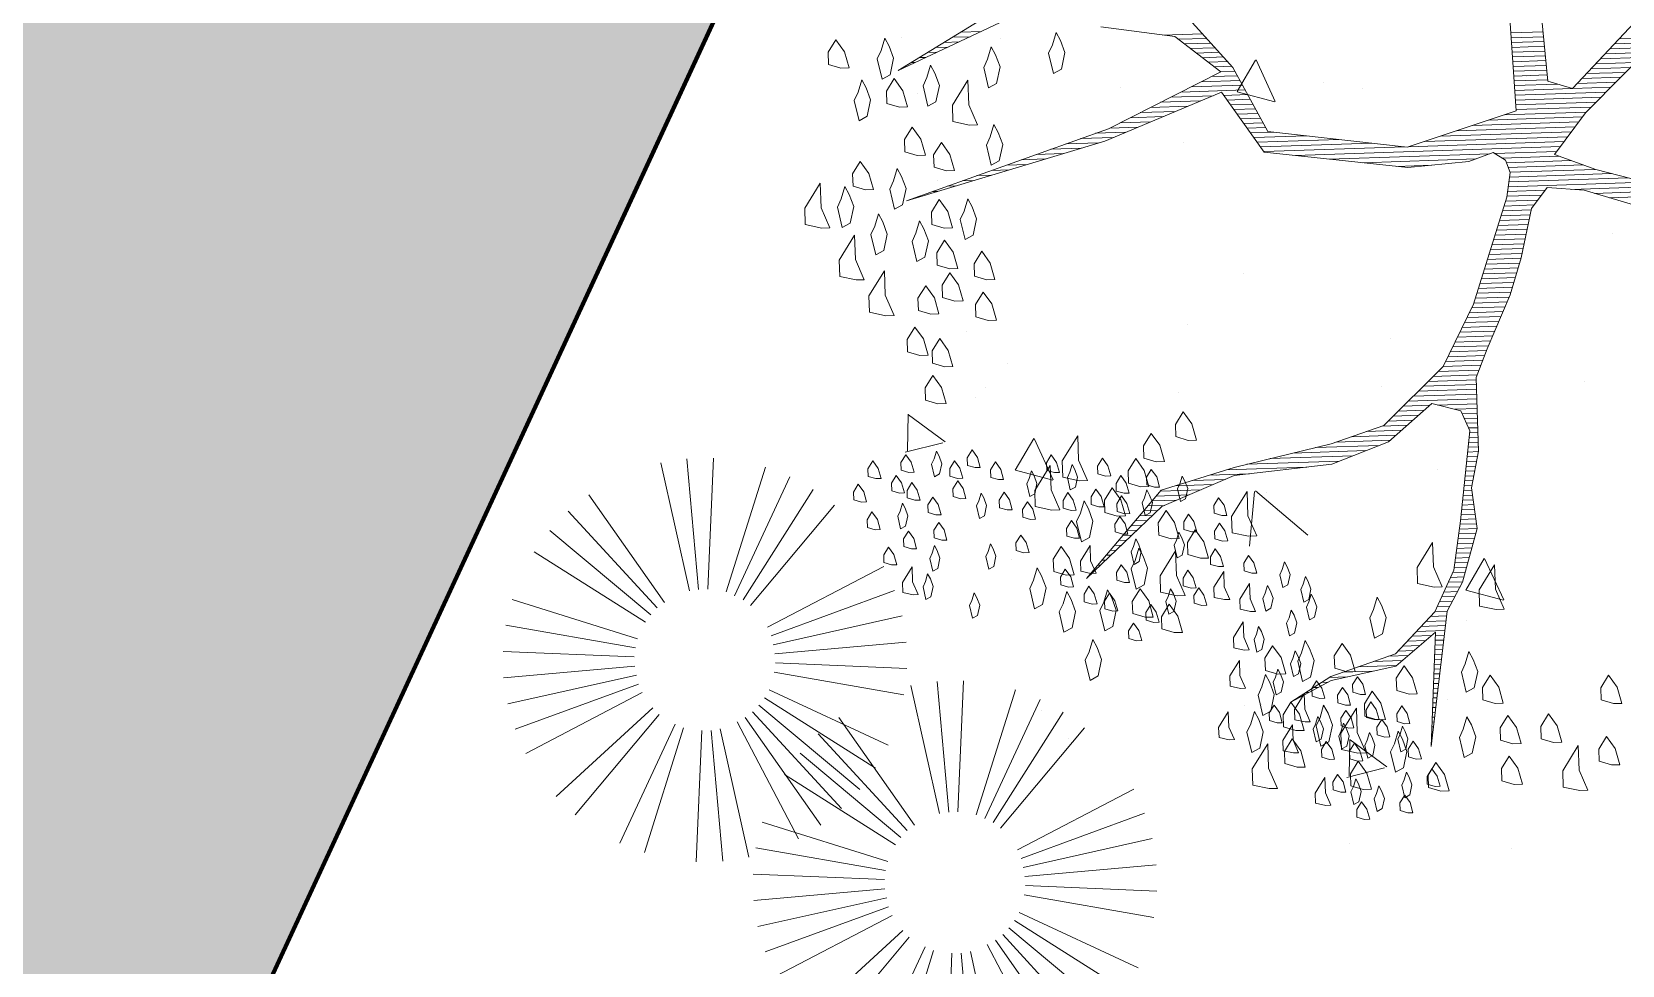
# Model space of a CAD drawing. Header units: millimetres. Extents: x 111 to 1506, y 14 to 566.
# Drawn here: x 239.443 to 241.748, y 190.274 to 191.628 of the extents above; entities that cross this region are included whole.
import ezdxf

# ---------------------------------------------------------------- set-up
doc = ezdxf.new("R2010")
doc.units = ezdxf.units.MM
for name, color, linetype, lineweight in [('ARBOLES', 78, 'Continuous', 5), ('G', 254, 'Continuous', 5), ('PALMERAS114', 114, 'Continuous', 5)]:
    doc.layers.add(name, color=color, linetype=linetype, lineweight=lineweight)
doc.styles.add('ATTR', font='romans.shx', dxfattribs={"width": 0.8, "height": 2.52})

# ---------------------------------------------------------------- blocks, each defined once
blk = doc.blocks.new('*X16')
at = {"color": 0}
for p, q in [((16.5178, 16.77), (16.5489, 16.77)), ((16.5355, 16.78), (16.5722, 16.78)), ((16.5531, 16.79), (16.5956, 16.79)), ((16.9732, 16.77), (17.0563, 16.77)), ((16.4647, 16.74), (16.4789, 16.74)), ((16.4824, 16.75), (16.5022, 16.75)), ((16.5001, 16.76), (16.5256, 16.76)), ((17.0054, 16.76), (17.0647, 16.76)), ((17.0177, 16.75), (17.0732, 16.75)), ((17.0299, 16.74), (17.0817, 16.74)), ((17.6987, 16.75), (17.7657, 16.75)), ((17.6991, 16.74), (17.7664, 16.74)), ((16.4293, 16.72), (16.4322, 16.72)), ((16.447, 16.73), (16.4556, 16.73)), ((17.0421, 16.73), (17.0901, 16.73)), ((17.0543, 16.72), (17.0986, 16.72)), ((17.0665, 16.71), (17.1071, 16.71)), ((17.6994, 16.73), (17.767, 16.73)), ((17.6997, 16.72), (17.7676, 16.72)), ((17.7001, 16.71), (17.7682, 16.71)), ((17.9035, 16.71), (17.9873, 16.71)), ((17.9135, 16.72), (17.9979, 16.72)), ((17.9235, 16.73), (18.0084, 16.73)), ((17.0504, 16.67), (17.1313, 16.67)), ((17.0719, 16.68), (17.1263, 16.68)), ((17.0788, 16.7), (17.1155, 16.7)), ((17.091, 16.69), (17.1213, 16.69)), ((17.7004, 16.7), (17.7689, 16.7)), ((17.7007, 16.69), (17.7695, 16.69)), ((17.7011, 16.68), (17.7701, 16.68)), ((17.7014, 16.67), (17.7707, 16.67)), ((17.8635, 16.67), (17.9451, 16.67)), ((17.8735, 16.68), (17.9556, 16.68)), ((17.8835, 16.69), (17.9662, 16.69)), ((17.8935, 16.7), (17.9768, 16.7)), ((16.9858, 16.64), (17.0741, 16.64)), ((17.0073, 16.65), (17.1413, 16.65)), ((17.0288, 16.66), (17.1363, 16.66)), ((17.0964, 16.64), (17.1463, 16.64)), ((17.7017, 16.66), (17.7714, 16.66)), ((17.7021, 16.65), (17.772, 16.65)), ((17.7024, 16.64), (17.7924, 16.64)), ((17.8335, 16.64), (17.9134, 16.64)), ((17.8435, 16.65), (17.924, 16.65)), ((17.8535, 16.66), (17.9345, 16.66)), ((16.9211, 16.61), (16.995, 16.61)), ((16.9427, 16.62), (17.0214, 16.62)), ((16.9642, 16.63), (17.0477, 16.63)), ((17.1031, 16.63), (17.1513, 16.63)), ((17.1097, 16.62), (17.1563, 16.62)), ((17.1164, 16.61), (17.1613, 16.61)), ((17.7027, 16.63), (17.8224, 16.63)), ((17.7031, 16.62), (17.8923, 16.62)), ((17.7034, 16.61), (17.8818, 16.61)), ((17.8235, 16.63), (17.9029, 16.63)), ((16.8265, 16.57), (16.8895, 16.57)), ((16.8565, 16.58), (16.9159, 16.58)), ((16.8781, 16.59), (16.9423, 16.59)), ((16.8996, 16.6), (16.9686, 16.6)), ((17.1231, 16.6), (17.1663, 16.6)), ((17.1297, 16.59), (17.1713, 16.59)), ((17.1364, 16.58), (17.1763, 16.58)), ((17.1431, 16.57), (17.1813, 16.57)), ((17.646, 16.57), (17.8418, 16.57)), ((17.6798, 16.58), (17.8501, 16.58)), ((17.7037, 16.6), (17.8712, 16.6)), ((17.7041, 16.59), (17.8606, 16.59)), ((16.7328, 16.54), (16.7955, 16.54)), ((16.764, 16.55), (16.8332, 16.55)), ((16.7953, 16.56), (16.8632, 16.56)), ((17.1497, 16.56), (17.1971, 16.56)), ((17.1564, 16.55), (17.2651, 16.55)), ((17.163, 16.54), (17.3331, 16.54)), ((17.5448, 16.54), (17.8178, 16.54)), ((17.5785, 16.55), (17.8258, 16.55)), ((17.6123, 16.56), (17.8338, 16.56)), ((16.639, 16.51), (16.6824, 16.51)), ((16.6703, 16.52), (16.7201, 16.52)), ((16.7015, 16.53), (16.7578, 16.53)), ((17.1697, 16.53), (17.401, 16.53)), ((17.1764, 16.52), (17.469, 16.52)), ((17.2412, 16.51), (17.7938, 16.51)), ((17.4773, 16.52), (17.8018, 16.52)), ((17.511, 16.53), (17.8098, 16.53)), ((16.514, 16.47), (16.5317, 16.47)), ((16.5453, 16.48), (16.5693, 16.48)), ((16.5765, 16.49), (16.607, 16.49)), ((16.6078, 16.5), (16.6447, 16.5)), ((17.3112, 16.5), (17.6466, 16.5)), ((17.3812, 16.49), (17.6166, 16.49)), ((17.4512, 16.48), (17.5245, 16.48)), ((17.6564, 16.5), (17.7858, 16.5)), ((17.6714, 16.49), (17.7899, 16.49)), ((17.6804, 16.48), (17.8149, 16.48)), ((17.6837, 16.47), (17.8399, 16.47)), ((16.4515, 16.45), (16.4563, 16.45)), ((16.4828, 16.46), (16.494, 16.46)), ((17.6839, 16.44), (17.9326, 16.44)), ((17.6855, 16.45), (17.8986, 16.45)), ((17.687, 16.46), (17.8649, 16.46)), ((17.6789, 16.41), (17.7512, 16.41)), ((17.6805, 16.42), (17.7592, 16.42)), ((17.6822, 16.43), (17.9666, 16.43)), ((17.8145, 16.42), (18.0006, 16.42)), ((17.8617, 16.41), (18.0157, 16.41)), ((17.6653, 16.37), (17.7264, 16.37)), ((17.6687, 16.38), (17.7289, 16.38)), ((17.6722, 16.39), (17.7352, 16.39)), ((17.6757, 16.4), (17.7432, 16.4)), ((17.8916, 16.4), (18.0232, 16.4)), ((17.6549, 16.34), (17.7189, 16.34)), ((17.6584, 16.35), (17.7214, 16.35)), ((17.6618, 16.36), (17.7239, 16.36)), ((17.6445, 16.31), (17.7114, 16.31)), ((17.648, 16.32), (17.7139, 16.32)), ((17.6514, 16.33), (17.7164, 16.33)), ((17.6307, 16.27), (17.7005, 16.27)), ((17.6341, 16.28), (17.7038, 16.28)), ((17.6376, 16.29), (17.7064, 16.29)), ((17.6411, 16.3), (17.7089, 16.3)), ((17.6203, 16.24), (17.6905, 16.24)), ((17.6237, 16.25), (17.6938, 16.25)), ((17.6272, 16.26), (17.6971, 16.26)), ((17.6099, 16.21), (17.6805, 16.21)), ((17.6134, 16.22), (17.6838, 16.22)), ((17.6168, 16.23), (17.6871, 16.23)), ((17.5981, 16.18), (17.6673, 16.18)), ((17.603, 16.19), (17.6719, 16.19)), ((17.6064, 16.2), (17.6766, 16.2)), ((17.5768, 16.14), (17.6489, 16.14)), ((17.5821, 16.15), (17.6535, 16.15)), ((17.5874, 16.16), (17.6581, 16.16)), ((17.5928, 16.17), (17.6627, 16.17)), ((17.5608, 16.11), (17.635, 16.11)), ((17.5661, 16.12), (17.6396, 16.12)), ((17.5714, 16.13), (17.6443, 16.13)), ((17.5448, 16.08), (17.6216, 16.08)), ((17.5501, 16.09), (17.6259, 16.09)), ((17.5554, 16.1), (17.6304, 16.1)), ((17.5127, 16.04), (17.6045, 16.04)), ((17.5234, 16.05), (17.6088, 16.05)), ((17.5341, 16.06), (17.6131, 16.06)), ((17.5394, 16.07), (17.6174, 16.07)), ((17.4806, 16.01), (17.6021, 16.01)), ((17.4913, 16.02), (17.6021, 16.02)), ((17.502, 16.03), (17.6021, 16.03)), ((17.4484, 15.98), (17.5044, 15.98)), ((17.4591, 15.99), (17.6021, 15.99)), ((17.4698, 16), (17.6021, 16)), ((17.5206, 15.98), (17.6021, 15.98)), ((17.4036, 15.94), (17.4555, 15.94)), ((17.4163, 15.95), (17.4677, 15.95)), ((17.427, 15.96), (17.4799, 15.96)), ((17.4377, 15.97), (17.4922, 15.97)), ((17.5556, 15.97), (17.6021, 15.97)), ((17.5707, 15.96), (17.6021, 15.96)), ((17.5747, 15.95), (17.6021, 15.95)), ((17.5787, 15.94), (17.6021, 15.94)), ((17.3061, 15.91), (17.4188, 15.91)), ((17.3386, 15.92), (17.431, 15.92)), ((17.3711, 15.93), (17.4433, 15.93)), ((17.5827, 15.93), (17.6021, 15.93)), ((17.5832, 15.91), (17.6021, 15.91)), ((17.5846, 15.92), (17.6021, 15.92)), ((17.1669, 15.88), (17.3397, 15.88)), ((17.2149, 15.89), (17.3677, 15.89)), ((17.2629, 15.9), (17.3957, 15.9)), ((17.5791, 15.88), (17.6018, 15.88)), ((17.5805, 15.89), (17.6021, 15.89)), ((17.5819, 15.9), (17.6021, 15.9)), ((17.0041, 15.84), (17.0729, 15.84)), ((17.0401, 15.85), (17.1235, 15.85)), ((17.0761, 15.86), (17.2435, 15.86)), ((17.1189, 15.87), (17.3117, 15.87)), ((17.5737, 15.84), (17.5929, 15.84)), ((17.575, 15.85), (17.5951, 15.85)), ((17.5764, 15.86), (17.5974, 15.86)), ((17.5778, 15.87), (17.5996, 15.87)), ((16.9281, 15.81), (16.9958, 15.81)), ((16.9371, 15.82), (17.0215, 15.82)), ((16.9681, 15.83), (17.0472, 15.83)), ((17.5696, 15.81), (17.5863, 15.81)), ((17.5709, 15.82), (17.5885, 15.82)), ((17.5723, 15.83), (17.5907, 15.83)), ((16.9009, 15.78), (16.9301, 15.78)), ((16.91, 15.79), (16.9444, 15.79)), ((16.919, 15.8), (16.9701, 15.8)), ((17.5655, 15.78), (17.5876, 15.78)), ((17.5669, 15.79), (17.5866, 15.79)), ((17.5682, 15.8), (17.5856, 15.8)), ((16.8648, 15.74), (16.8853, 15.74)), ((16.8738, 15.75), (16.8965, 15.75)), ((16.8829, 15.76), (16.9077, 15.76)), ((16.8919, 15.77), (16.9189, 15.77)), ((17.56, 15.74), (17.5916, 15.74)), ((17.5614, 15.75), (17.5906, 15.75)), ((17.5628, 15.76), (17.5896, 15.76)), ((17.5641, 15.77), (17.5886, 15.77)), ((16.8376, 15.71), (16.8518, 15.71)), ((16.8467, 15.72), (16.863, 15.72)), ((16.8557, 15.73), (16.8742, 15.73)), ((17.5551, 15.71), (17.5906, 15.71)), ((17.5568, 15.72), (17.5936, 15.72)), ((17.5585, 15.73), (17.5926, 15.73)), ((16.8105, 15.68), (16.8183, 15.68)), ((16.8195, 15.69), (16.8295, 15.69)), ((16.8286, 15.7), (16.8406, 15.7)), ((17.5501, 15.68), (17.5814, 15.68)), ((17.5518, 15.69), (17.5844, 15.69)), ((17.5535, 15.7), (17.5875, 15.7)), ((16.7833, 15.65), (16.7848, 15.65)), ((16.7924, 15.66), (16.7959, 15.66)), ((16.8014, 15.67), (16.8071, 15.67)), ((17.5451, 15.65), (17.5721, 15.65)), ((17.5468, 15.66), (17.5752, 15.66)), ((17.5485, 15.67), (17.5783, 15.67)), ((17.5302, 15.61), (17.5598, 15.61)), ((17.5352, 15.62), (17.5629, 15.62)), ((17.5402, 15.63), (17.566, 15.63)), ((17.5435, 15.64), (17.5691, 15.64)), ((17.5152, 15.58), (17.5429, 15.58)), ((17.5202, 15.59), (17.5486, 15.59)), ((17.5252, 15.6), (17.5543, 15.6)), ((17.5002, 15.55), (17.5257, 15.55)), ((17.5052, 15.56), (17.5315, 15.56)), ((17.5102, 15.57), (17.5372, 15.57)), ((17.4603, 15.51), (17.5196, 15.51)), ((17.4703, 15.52), (17.5211, 15.52)), ((17.4803, 15.53), (17.5226, 15.53)), ((17.4903, 15.54), (17.5241, 15.54)), ((17.4303, 15.48), (17.4661, 15.48)), ((17.4403, 15.49), (17.4786, 15.49)), ((17.4503, 15.5), (17.4911, 15.5)), ((17.4981, 15.48), (17.515, 15.48)), ((17.4988, 15.49), (17.5165, 15.49)), ((17.4996, 15.5), (17.5181, 15.5)), ((17.368, 15.45), (17.4286, 15.45)), ((17.4, 15.46), (17.4411, 15.46)), ((17.4203, 15.47), (17.4536, 15.47)), ((17.496, 15.45), (17.5105, 15.45)), ((17.4967, 15.46), (17.512, 15.46)), ((17.4974, 15.47), (17.5135, 15.47)), ((17.2587, 15.41), (17.2717, 15.41)), ((17.2754, 15.42), (17.3128, 15.42)), ((17.304, 15.43), (17.3661, 15.43)), ((17.336, 15.44), (17.4161, 15.44)), ((17.4931, 15.41), (17.5044, 15.41)), ((17.4938, 15.42), (17.5059, 15.42)), ((17.4946, 15.43), (17.5074, 15.43)), ((17.4953, 15.44), (17.509, 15.44)), ((17.2087, 15.38), (17.2117, 15.38)), ((17.2254, 15.39), (17.2317, 15.39)), ((17.242, 15.4), (17.2517, 15.4)), ((17.491, 15.38), (17.4999, 15.38)), ((17.4917, 15.39), (17.5014, 15.39)), ((17.4924, 15.4), (17.5029, 15.4)), ((17.4888, 15.35), (17.4953, 15.35)), ((17.4896, 15.36), (17.4968, 15.36)), ((17.4903, 15.37), (17.4984, 15.37)), ((17.486, 15.31), (17.4893, 15.31)), ((17.4867, 15.32), (17.4908, 15.32)), ((17.4874, 15.33), (17.4923, 15.33)), ((17.4881, 15.34), (17.4938, 15.34)), ((17.4838, 15.28), (17.4847, 15.28)), ((17.4846, 15.29), (17.4862, 15.29)), ((17.4853, 15.3), (17.4877, 15.3)), ((17.4831, 15.27), (17.4832, 15.27))]:
    blk.add_line(p, q, dxfattribs=at)
blk = doc.blocks.new('E1E')
at = {"layer": 'ARBOLES', "ltscale": 0.2}
for p, q in [((96.0598, 59.5667), (96.0598, 59.5667)), ((95.5359, 59.5519), (95.5359, 59.5519)), ((96.122, 59.5391), (96.122, 59.5391)), ((96.1796, 59.5223), (96.1796, 59.5223)), ((95.2708, 59.4541), (95.2708, 59.4541)), ((95.6009, 59.4784), (95.6009, 59.4784)), ((95.5845, 59.4467), (95.5298, 59.4067)), ((95.6045, 59.3832), (95.5819, 59.4428)), ((95.6038, 59.3838), (95.5266, 59.4035)), ((95.7975, 59.3971), (95.7975, 59.3971)), ((95.7699, 59.3841), (95.7699, 59.3841)), ((96.2691, 59.314), (96.2691, 59.314)), ((95.473, 59.2552), (95.473, 59.2552)), ((95.4361, 59.2211), (95.4361, 59.2211)), ((95.857, 59.2206), (95.857, 59.2206)), ((96.5118, 59.2106), (96.4571, 59.1706)), ((96.5318, 59.147), (96.5092, 59.2067)), ((96.3122, 59.1036), (96.2542, 59.1583)), ((96.3217, 59.1674), (96.2544, 59.159)), ((96.3128, 59.1041), (96.322, 59.1672)), ((96.5311, 59.1477), (96.4538, 59.1674)), ((95.9214, 59.0448), (95.8936, 59.1364)), ((95.4933, 59.1143), (95.4933, 59.1143)), ((95.5148, 59.066), (95.4476, 59.0575)), ((95.506, 59.0027), (95.5152, 59.0658)), ((95.92, 59.0432), (95.8063, 59.0804)), ((96.4334, 59.0761), (96.4334, 59.0761)), ((95.5054, 59.0022), (95.4473, 59.0568)), ((95.9008, 59.0394), (95.9008, 59.0394)), ((95.9924, 59.0443), (95.9924, 59.0443)), ((96.4248, 59.0542), (96.4248, 59.0542)), ((96.4042, 59.0005), (96.4042, 59.0005)), ((95.8256, 58.9566), (95.8256, 58.9566)), ((96.4916, 58.9742), (96.4916, 58.9742)), ((96.1089, 58.9342), (96.1089, 58.9342)), ((95.6403, 58.8897), (95.6403, 58.8897)), ((96.1395, 58.8197), (96.1395, 58.8197)), ((95.7844, 58.7923), (95.7844, 58.7923)), ((96.6386, 58.7496), (96.6386, 58.7496)), ((95.801, 58.7086), (95.801, 58.7086)), ((96.0816, 58.6988), (96.0816, 58.6988)), ((95.4599, 58.6504), (95.4599, 58.6504)), ((96.7277, 58.6218), (96.7277, 58.6218)), ((96.7897, 58.5418), (96.7897, 58.5418)), ((96.2657, 58.527), (96.2657, 58.527)), ((96.4032, 58.4799), (96.4032, 58.4799)), ((96.6289, 58.4788), (96.6289, 58.4788)), ((96.0502, 58.4349), (96.0502, 58.4349)), ((96.2019, 58.3461), (96.1439, 58.4008)), ((96.2114, 58.4099), (96.1441, 58.4015)), ((96.2025, 58.3466), (96.2117, 58.4097)), ((95.5121, 58.3932), (95.5121, 58.3932)), ((96.0113, 58.3231), (96.0113, 58.3231)), ((96.0788, 58.338), (96.0788, 58.338)), ((95.7543, 58.1961), (95.7543, 58.1961))]:
    blk.add_line(p, q, dxfattribs=at)
for points in [[(95.5999, 59.5058), (95.618, 59.509), (95.6252, 59.4927), (95.6198, 59.4611), (95.609, 59.4855), (95.5918, 59.5022)], [(95.7024, 59.5158), (95.7313, 59.5209), (95.7429, 59.4949), (95.7343, 59.4442), (95.7169, 59.4833), (95.6894, 59.51)], [(95.5259, 59.4533), (95.5263, 59.4633), (95.5132, 59.4818), (95.5069, 59.4741), (95.51, 59.456), (95.5195, 59.4456), (95.5272, 59.4393)], [(95.5281, 59.503), (95.5421, 59.5044), (95.5475, 59.4922), (95.5448, 59.4764), (95.5313, 59.485), (95.52, 59.4994)], [(95.5679, 59.4574), (95.5683, 59.4674), (95.5552, 59.4859), (95.5489, 59.4782), (95.5521, 59.4601), (95.5615, 59.4497), (95.5692, 59.4434)], [(95.4626, 59.4641), (95.4766, 59.4655), (95.482, 59.4533), (95.4793, 59.4375), (95.4658, 59.4461), (95.4545, 59.4605)], [(95.5499, 59.4557), (95.5723, 59.4579), (95.581, 59.4384), (95.5767, 59.413), (95.555, 59.4268), (95.5369, 59.4499)], [(95.5846, 59.4746), (95.5986, 59.476), (95.604, 59.4638), (95.6013, 59.448), (95.5877, 59.4565), (95.5764, 59.471)], [(95.6714, 59.463), (95.6938, 59.4652), (95.7025, 59.4457), (95.6981, 59.4204), (95.6764, 59.4341), (95.6584, 59.4572)], [(95.7748, 59.4233), (95.7755, 59.4392), (95.7545, 59.4688), (95.7444, 59.4565), (95.7495, 59.4276), (95.7647, 59.411), (95.7769, 59.4009)], [(95.7992, 59.463), (95.8172, 59.4662), (95.8245, 59.4499), (95.8191, 59.4183), (95.8082, 59.4427), (95.791, 59.4594)], [(96.0834, 59.4127), (96.0842, 59.4286), (96.0632, 59.4582), (96.0531, 59.4459), (96.0581, 59.417), (96.0733, 59.4004), (96.0856, 59.3903)], [(95.4902, 59.4131), (95.4906, 59.423), (95.4775, 59.4416), (95.4712, 59.4339), (95.4744, 59.4158), (95.4839, 59.4054), (95.4916, 59.3991)], [(95.6244, 59.429), (95.6384, 59.4304), (95.6438, 59.4182), (95.6411, 59.4024), (95.6275, 59.4109), (95.6162, 59.4254)], [(95.6867, 59.4421), (95.7048, 59.4453), (95.712, 59.4291), (95.7066, 59.3974), (95.6957, 59.4218), (95.6786, 59.4385)], [(96.3065, 59.4064), (96.307, 59.4164), (96.2939, 59.4349), (96.2876, 59.4272), (96.2907, 59.4091), (96.3002, 59.3988), (96.3079, 59.3924)], [(96.3942, 59.4065), (96.3946, 59.4164), (96.3815, 59.435), (96.3752, 59.4273), (96.3784, 59.4092), (96.3879, 59.3988), (96.3956, 59.3925)], [(96.4055, 59.4359), (96.4235, 59.439), (96.4308, 59.4228), (96.4254, 59.3912), (96.4145, 59.4155), (96.3973, 59.4323)], [(95.4235, 59.4072), (95.4459, 59.4093), (95.4545, 59.3898), (95.4502, 59.3645), (95.4285, 59.3782), (95.4104, 59.4014)], [(95.436, 59.4036), (95.45, 59.4049), (95.4554, 59.3927), (95.4527, 59.3769), (95.4392, 59.3855), (95.4279, 59.4)], [(95.5297, 59.361), (95.5305, 59.3769), (95.5095, 59.4065), (95.4994, 59.3942), (95.5044, 59.3653), (95.5196, 59.3487), (95.5319, 59.3386)], [(95.5761, 59.3734), (95.5765, 59.3833), (95.5634, 59.4019), (95.5571, 59.3942), (95.5602, 59.3761), (95.5697, 59.3657), (95.5774, 59.3594)], [(95.5825, 59.4), (95.6114, 59.4051), (95.623, 59.3791), (95.6143, 59.3285), (95.597, 59.3675), (95.5695, 59.3942)], [(95.5778, 59.4132), (95.5918, 59.4145), (95.5973, 59.4023), (95.5946, 59.3865), (95.581, 59.3951), (95.5697, 59.4095)], [(95.6239, 59.3752), (95.6244, 59.3852), (95.6113, 59.4037), (95.605, 59.396), (95.6081, 59.3779), (95.6176, 59.3676), (95.6253, 59.3612)], [(95.6671, 59.3676), (95.6678, 59.3835), (95.6468, 59.4131), (95.6367, 59.4008), (95.6418, 59.3719), (95.657, 59.3553), (95.6693, 59.3452)], [(95.67, 59.3811), (95.6705, 59.3911), (95.6574, 59.4096), (95.651, 59.4019), (95.6542, 59.3838), (95.6637, 59.3735), (95.6714, 59.3671)], [(95.6974, 59.4045), (95.7198, 59.4066), (95.7285, 59.3871), (95.7242, 59.3618), (95.7025, 59.3755), (95.6844, 59.3987)], [(95.7328, 59.4042), (95.7468, 59.4056), (95.7522, 59.3934), (95.7495, 59.3776), (95.736, 59.3862), (95.7247, 59.4006)], [(95.7813, 59.3561), (95.782, 59.372), (95.761, 59.4016), (95.7509, 59.3893), (95.756, 59.3604), (95.7712, 59.3438), (95.7835, 59.3337)], [(96.1572, 59.352), (96.1579, 59.3679), (96.1369, 59.3975), (96.1268, 59.3852), (96.1319, 59.3563), (96.1471, 59.3397), (96.1594, 59.3296)], [(96.4597, 59.4016), (96.4737, 59.4029), (96.4791, 59.3907), (96.4764, 59.3749), (96.4629, 59.3835), (96.4516, 59.398)], [(95.4844, 59.3715), (95.4984, 59.3729), (95.5038, 59.3607), (95.5011, 59.3449), (95.4875, 59.3535), (95.4762, 59.3679)], [(95.5268, 59.3417), (95.5273, 59.3517), (95.5142, 59.3702), (95.5079, 59.3625), (95.511, 59.3444), (95.5205, 59.3341), (95.5282, 59.3277)], [(95.6881, 59.3843), (95.7062, 59.3875), (95.7134, 59.3712), (95.708, 59.3396), (95.6971, 59.364), (95.68, 59.3807)], [(95.815, 59.3727), (95.8331, 59.3758), (95.8404, 59.3596), (95.835, 59.328), (95.8241, 59.3523), (95.8069, 59.369)], [(96.0922, 59.323), (96.0929, 59.3389), (96.0719, 59.3686), (96.0618, 59.3563), (96.0669, 59.3274), (96.0821, 59.3107), (96.0944, 59.3006)], [(96.2201, 59.3333), (96.2208, 59.3492), (96.1999, 59.3788), (96.1897, 59.3665), (96.1948, 59.3376), (96.21, 59.321), (96.2223, 59.3108)], [(96.4019, 59.3564), (96.4024, 59.3663), (96.3892, 59.3848), (96.3829, 59.3771), (96.3861, 59.3591), (96.3956, 59.3487), (96.4033, 59.3424)], [(95.3093, 59.3485), (95.3317, 59.3507), (95.3404, 59.3312), (95.3361, 59.3059), (95.3144, 59.3196), (95.2963, 59.3427)], [(95.5494, 59.3567), (95.5634, 59.358), (95.5689, 59.3458), (95.5662, 59.33), (95.5526, 59.3386), (95.5413, 59.353)], [(95.6136, 59.3657), (95.6276, 59.3671), (95.633, 59.3549), (95.6303, 59.3391), (95.6167, 59.3477), (95.6054, 59.3621)], [(95.7654, 59.3311), (95.7658, 59.341), (95.7527, 59.3595), (95.7464, 59.3518), (95.7496, 59.3338), (95.7591, 59.3234), (95.7667, 59.3171)], [(96.0138, 59.3638), (96.0278, 59.3651), (96.0333, 59.3529), (96.0306, 59.3371), (96.017, 59.3457), (96.0057, 59.3601)], [(96.3125, 59.3165), (96.3129, 59.3265), (96.2998, 59.345), (96.2935, 59.3373), (96.2967, 59.3192), (96.3062, 59.3089), (96.3138, 59.3025)], [(96.438, 59.3627), (96.452, 59.3641), (96.4575, 59.3519), (96.4548, 59.3361), (96.4412, 59.3446), (96.4299, 59.3591)], [(96.5094, 59.3555), (96.5234, 59.3569), (96.5289, 59.3447), (96.5262, 59.3289), (96.5126, 59.3375), (96.5013, 59.3519)], [(95.1994, 59.3152), (95.2283, 59.3203), (95.2399, 59.2943), (95.2313, 59.2436), (95.2139, 59.2827), (95.1864, 59.3094)], [(95.4279, 59.2922), (95.4286, 59.3081), (95.4076, 59.3377), (95.3975, 59.3255), (95.4026, 59.2965), (95.4178, 59.2799), (95.4301, 59.2698)], [(95.5259, 59.3219), (95.54, 59.3232), (95.5454, 59.311), (95.5427, 59.2952), (95.5291, 59.3038), (95.5178, 59.3182)], [(95.5731, 59.3335), (95.5955, 59.3357), (95.6042, 59.3162), (95.5999, 59.2909), (95.5782, 59.3046), (95.5601, 59.3277)], [(95.5783, 59.3355), (95.5923, 59.3368), (95.5978, 59.3246), (95.5951, 59.3088), (95.5815, 59.3174), (95.5702, 59.3318)], [(95.6339, 59.331), (95.6479, 59.3323), (95.6534, 59.3201), (95.6507, 59.3043), (95.6371, 59.3129), (95.6258, 59.3274)], [(95.68, 59.3369), (95.694, 59.3382), (95.6994, 59.3261), (95.6967, 59.3102), (95.6832, 59.3188), (95.6719, 59.3333)], [(95.7394, 59.2751), (95.7402, 59.291), (95.7192, 59.3206), (95.7091, 59.3083), (95.7141, 59.2794), (95.7293, 59.2628), (95.7416, 59.2527)], [(95.7496, 59.2899), (95.75, 59.2999), (95.7369, 59.3184), (95.7306, 59.3107), (95.7338, 59.2926), (95.7433, 59.2823), (95.751, 59.2759)], [(95.764, 59.325), (95.7864, 59.3272), (95.7951, 59.3077), (95.7908, 59.2824), (95.7691, 59.2961), (95.751, 59.3192)], [(95.9584, 59.3258), (95.9809, 59.328), (95.9895, 59.3085), (95.9852, 59.2832), (95.9635, 59.2969), (95.9454, 59.3201)], [(95.998, 59.3226), (96.0121, 59.324), (96.0175, 59.3118), (96.0148, 59.296), (96.0012, 59.3046), (95.9899, 59.319)], [(96.0156, 59.3201), (96.038, 59.3223), (96.0467, 59.3028), (96.0423, 59.2775), (96.0206, 59.2912), (96.0025, 59.3143)], [(96.0721, 59.3313), (96.0861, 59.3326), (96.0916, 59.3205), (96.0889, 59.3046), (96.0753, 59.3132), (96.064, 59.3277)], [(96.1101, 59.3336), (96.1241, 59.3349), (96.1295, 59.3227), (96.1268, 59.3069), (96.1133, 59.3155), (96.1019, 59.3299)], [(96.1593, 59.3214), (96.1733, 59.3228), (96.1788, 59.3106), (96.1761, 59.2948), (96.1625, 59.3033), (96.1512, 59.3178)], [(96.3947, 59.3288), (96.4087, 59.3302), (96.4141, 59.318), (96.4114, 59.3022), (96.3979, 59.3107), (96.3866, 59.3252)], [(96.4815, 59.309), (96.4819, 59.3189), (96.4688, 59.3374), (96.4625, 59.3297), (96.4656, 59.3117), (96.4751, 59.3013), (96.4828, 59.295)], [(96.5497, 59.3199), (96.5637, 59.3212), (96.5691, 59.309), (96.5664, 59.2932), (96.5528, 59.3018), (96.5415, 59.3162)], [(95.3382, 59.2835), (95.3606, 59.2857), (95.3693, 59.2662), (95.365, 59.2409), (95.3433, 59.2546), (95.3252, 59.2777)], [(95.6168, 59.3039), (95.6308, 59.3052), (95.6362, 59.293), (95.6335, 59.2772), (95.6199, 59.2858), (95.6086, 59.3002)], [(95.8246, 59.2746), (95.825, 59.2846), (95.8119, 59.3031), (95.8056, 59.2954), (95.8088, 59.2773), (95.8183, 59.267), (95.826, 59.2606)], [(95.8341, 59.3081), (95.8521, 59.3112), (95.8594, 59.295), (95.854, 59.2634), (95.8431, 59.2878), (95.8259, 59.3045)], [(95.9918, 59.2711), (95.9922, 59.2811), (95.9791, 59.2996), (95.9728, 59.2919), (95.9759, 59.2738), (95.9854, 59.2635), (95.9931, 59.2571)], [(96.1318, 59.2848), (96.1499, 59.288), (96.1571, 59.2717), (96.1517, 59.2401), (96.1408, 59.2645), (96.1237, 59.2812)], [(96.171, 59.3036), (96.1934, 59.3058), (96.2021, 59.2863), (96.1978, 59.261), (96.1761, 59.2747), (96.158, 59.2978)], [(96.2538, 59.2953), (96.2678, 59.2966), (96.2732, 59.2844), (96.2705, 59.2686), (96.2569, 59.2772), (96.2456, 59.2916)], [(96.4209, 59.2918), (96.4349, 59.2931), (96.4404, 59.2809), (96.4377, 59.2651), (96.4241, 59.2737), (96.4128, 59.2881)], [(95.5385, 59.2713), (95.5609, 59.2735), (95.5696, 59.254), (95.5653, 59.2287), (95.5436, 59.2424), (95.5255, 59.2655)], [(95.6534, 59.2758), (95.6758, 59.2779), (95.6845, 59.2584), (95.6802, 59.2331), (95.6585, 59.2468), (95.6404, 59.27)], [(95.9317, 59.2639), (95.9457, 59.2652), (95.9511, 59.253), (95.9484, 59.2372), (95.9349, 59.2458), (95.9236, 59.2602)], [(95.978, 59.2644), (96.0069, 59.2695), (96.0185, 59.2435), (96.0099, 59.1929), (95.9925, 59.2319), (95.965, 59.2586)], [(96.0691, 59.2348), (96.0698, 59.2507), (96.0488, 59.2804), (96.0387, 59.2681), (96.0438, 59.2392), (96.059, 59.2225), (96.0713, 59.2124)], [(96.0717, 59.2775), (96.0857, 59.2789), (96.0912, 59.2667), (96.0885, 59.2509), (96.0749, 59.2594), (96.0636, 59.2739)], [(96.3609, 59.2407), (96.3613, 59.2506), (96.3482, 59.2691), (96.3419, 59.2614), (96.3451, 59.2434), (96.3546, 59.233), (96.3622, 59.2267)], [(96.4643, 59.2819), (96.4783, 59.2832), (96.4837, 59.271), (96.481, 59.2552), (96.4675, 59.2638), (96.4562, 59.2782)], [(96.4941, 59.2805), (96.5081, 59.2819), (96.5136, 59.2697), (96.5109, 59.2539), (96.4973, 59.2625), (96.486, 59.2769)], [(96.5416, 59.2724), (96.5556, 59.2738), (96.561, 59.2616), (96.5583, 59.2458), (96.5447, 59.2544), (96.5334, 59.2688)], [(95.1648, 59.253), (95.1872, 59.2552), (95.1959, 59.2357), (95.1915, 59.2104), (95.1698, 59.2241), (95.1518, 59.2472)], [(95.2732, 59.2545), (95.2956, 59.2567), (95.3043, 59.2372), (95.3, 59.2119), (95.2783, 59.2256), (95.2602, 59.2487)], [(95.3932, 59.23), (95.4156, 59.2322), (95.4243, 59.2127), (95.42, 59.1874), (95.3983, 59.2011), (95.3802, 59.2242)], [(95.4677, 59.1853), (95.4684, 59.2012), (95.4474, 59.2308), (95.4373, 59.2185), (95.4424, 59.1896), (95.4576, 59.173), (95.4699, 59.1629)], [(95.7826, 59.2267), (95.7831, 59.2367), (95.77, 59.2552), (95.7636, 59.2475), (95.7668, 59.2294), (95.7763, 59.219), (95.784, 59.2127)], [(95.8373, 59.2024), (95.8377, 59.2123), (95.8246, 59.2308), (95.8183, 59.2231), (95.8215, 59.2051), (95.831, 59.1947), (95.8387, 59.1884)], [(95.849, 59.2417), (95.8671, 59.2448), (95.8743, 59.2286), (95.8689, 59.197), (95.8581, 59.2213), (95.8409, 59.2381)], [(95.8987, 59.2394), (95.9168, 59.2426), (95.924, 59.2264), (95.9186, 59.1947), (95.9078, 59.2191), (95.8906, 59.2358)], [(95.9606, 59.2427), (95.9746, 59.244), (95.98, 59.2318), (95.9773, 59.216), (95.9638, 59.2246), (95.9525, 59.239)], [(96.0808, 59.2134), (96.0812, 59.2233), (96.0681, 59.2418), (96.0618, 59.2341), (96.065, 59.2161), (96.0745, 59.2057), (96.0822, 59.1994)], [(96.1884, 59.1944), (96.1891, 59.2103), (96.1681, 59.24), (96.158, 59.2277), (96.1631, 59.1988), (96.1783, 59.1821), (96.1906, 59.172)], [(96.1815, 59.2387), (96.1955, 59.2401), (96.201, 59.2279), (96.1983, 59.2121), (96.1847, 59.2207), (96.1734, 59.2351)], [(96.2651, 59.237), (96.2791, 59.2384), (96.2845, 59.2262), (96.2818, 59.2104), (96.2683, 59.2189), (96.257, 59.2334)], [(96.3089, 59.237), (96.3229, 59.2384), (96.3284, 59.2262), (96.3257, 59.2104), (96.3121, 59.219), (96.3008, 59.2334)], [(96.3911, 59.2493), (96.4051, 59.2506), (96.4106, 59.2385), (96.4079, 59.2226), (96.3943, 59.2312), (96.383, 59.2457)], [(96.4607, 59.2023), (96.4612, 59.2123), (96.4481, 59.2308), (96.4418, 59.2231), (96.4449, 59.205), (96.4544, 59.1947), (96.4621, 59.1883)], [(96.4923, 59.2408), (96.5063, 59.2421), (96.5118, 59.2299), (96.5091, 59.2141), (96.4955, 59.2227), (96.4842, 59.2371)], [(95.6513, 59.1579), (95.652, 59.1738), (95.6311, 59.2034), (95.621, 59.1911), (95.626, 59.1622), (95.6412, 59.1456), (95.6535, 59.1355)], [(95.761, 59.1879), (95.7614, 59.1978), (95.7483, 59.2163), (95.742, 59.2086), (95.7452, 59.1906), (95.7546, 59.1802), (95.7623, 59.1738)], [(96.0153, 59.1745), (96.0158, 59.1844), (96.0027, 59.2029), (95.9963, 59.1952), (95.9995, 59.1772), (96.009, 59.1668), (96.0167, 59.1605)], [(96.1061, 59.2003), (96.1201, 59.2017), (96.1255, 59.1895), (96.1228, 59.1736), (96.1093, 59.1822), (96.098, 59.1967)], [(96.2368, 59.2082), (96.2658, 59.2133), (96.2773, 59.1873), (96.2687, 59.1367), (96.2513, 59.1757), (96.2238, 59.2024)], [(96.4097, 59.2186), (96.4237, 59.2199), (96.4291, 59.2077), (96.4264, 59.1919), (96.4129, 59.2005), (96.4016, 59.215)], [(95.7818, 59.163), (95.7822, 59.173), (95.7691, 59.1915), (95.7628, 59.1838), (95.766, 59.1657), (95.7754, 59.1553), (95.7831, 59.149)], [(95.8251, 59.1531), (95.8256, 59.163), (95.8125, 59.1816), (95.8062, 59.1739), (95.8093, 59.1558), (95.8188, 59.1454), (95.8265, 59.1391)], [(95.8721, 59.1789), (95.8861, 59.1803), (95.8915, 59.1681), (95.8888, 59.1522), (95.8753, 59.1608), (95.864, 59.1753)], [(95.9304, 59.1902), (95.9444, 59.1916), (95.9498, 59.1794), (95.9471, 59.1636), (95.9336, 59.1722), (95.9222, 59.1866)], [(95.965, 59.1885), (95.9875, 59.1907), (95.9961, 59.1712), (95.9918, 59.1459), (95.9701, 59.1596), (95.952, 59.1827)], [(96.0251, 59.1763), (96.0475, 59.1784), (96.0562, 59.1589), (96.0518, 59.1336), (96.0301, 59.1473), (96.012, 59.1705)], [(96.127, 59.1749), (96.1494, 59.1771), (96.1581, 59.1575), (96.1538, 59.1322), (96.1321, 59.146), (96.114, 59.1691)], [(96.2055, 59.1958), (96.2195, 59.1972), (96.2249, 59.185), (96.2222, 59.1692), (96.2087, 59.1778), (96.1974, 59.1922)], [(96.2941, 59.172), (96.2945, 59.1819), (96.2814, 59.2004), (96.2751, 59.1927), (96.2783, 59.1747), (96.2877, 59.1643), (96.2954, 59.158)], [(96.3428, 59.1937), (96.3568, 59.195), (96.3623, 59.1828), (96.3596, 59.167), (96.346, 59.1756), (96.3347, 59.1901)], [(96.3885, 59.1896), (96.4025, 59.191), (96.4079, 59.1788), (96.4052, 59.163), (96.3916, 59.1716), (96.3803, 59.186)], [(95.2017, 59.1525), (95.2241, 59.1547), (95.2328, 59.1352), (95.2285, 59.1099), (95.2068, 59.1236), (95.1887, 59.1468)], [(95.9403, 59.146), (95.9544, 59.1473), (95.9598, 59.1351), (95.9571, 59.1193), (95.9435, 59.1279), (95.9322, 59.1423)], [(95.9964, 59.1514), (96.0104, 59.1528), (96.0158, 59.1406), (96.0131, 59.1248), (95.9995, 59.1334), (95.9882, 59.1478)], [(96.0949, 59.1271), (96.0953, 59.137), (96.0822, 59.1555), (96.0759, 59.1479), (96.0791, 59.1298), (96.0885, 59.1194), (96.0962, 59.1131)], [(96.1165, 59.166), (96.1305, 59.1673), (96.136, 59.1551), (96.1333, 59.1393), (96.1197, 59.1479), (96.1084, 59.1623)], [(96.1626, 59.1719), (96.1766, 59.1732), (96.182, 59.161), (96.1793, 59.1452), (96.1658, 59.1538), (96.1545, 59.1682)], [(96.2116, 59.1424), (96.2405, 59.1475), (96.2521, 59.1215), (96.2434, 59.0709), (96.2261, 59.1099), (96.1986, 59.1366)], [(96.2326, 59.1349), (96.2331, 59.1448), (96.22, 59.1633), (96.2137, 59.1556), (96.2168, 59.1376), (96.2263, 59.1272), (96.234, 59.1209)], [(96.257, 59.1457), (96.271, 59.1471), (96.2765, 59.1349), (96.2738, 59.1191), (96.2602, 59.1277), (96.2489, 59.1421)], [(95.9015, 59.1212), (95.9304, 59.1263), (95.942, 59.1003), (95.9333, 59.0497), (95.916, 59.0887), (95.8885, 59.1154)], [(96.131, 59.1334), (96.145, 59.1348), (96.1504, 59.1226), (96.1477, 59.1068), (96.1342, 59.1154), (96.1229, 59.1298)], [(96.1721, 59.1177), (96.1861, 59.119), (96.1916, 59.1068), (96.1889, 59.091), (96.1753, 59.0996), (96.164, 59.114)], [(95.9584, 59.1053), (95.9725, 59.1067), (95.9779, 59.0945), (95.9752, 59.0787), (95.9616, 59.0872), (95.9503, 59.1017)], [(96.047, 59.0814), (96.0475, 59.0914), (96.0343, 59.1099), (96.028, 59.1022), (96.0312, 59.0841), (96.0407, 59.0737), (96.0484, 59.0674)], [(96.0858, 59.1036), (96.0999, 59.105), (96.1053, 59.0928), (96.1026, 59.077), (96.089, 59.0855), (96.0777, 59.1)], [(96.1082, 59.112), (96.1306, 59.1142), (96.1393, 59.0946), (96.135, 59.0693), (96.1133, 59.0831), (96.0952, 59.1062)], [(96.4906, 59.1108), (96.5131, 59.113), (96.5217, 59.0935), (96.5174, 59.0682), (96.4957, 59.0819), (96.4776, 59.105)], [(95.4533, 59.0775), (95.4822, 59.0826), (95.4938, 59.0566), (95.4852, 59.006), (95.4678, 59.045), (95.4403, 59.0717)], [(95.5683, 59.082), (95.5972, 59.087), (95.6088, 59.061), (95.6001, 59.0104), (95.5827, 59.0494), (95.5553, 59.0762)], [(96.0996, 59.0614), (96.122, 59.0635), (96.1307, 59.044), (96.1264, 59.0187), (96.1047, 59.0324), (96.0866, 59.0556)], [(96.5037, 59.0465), (96.5261, 59.0486), (96.5348, 59.0291), (96.5305, 59.0038), (96.5088, 59.0176), (96.4907, 59.0407)], [(96.5514, 59.0443), (96.5738, 59.0465), (96.5825, 59.027), (96.5782, 59.0017), (96.5565, 59.0154), (96.5384, 59.0385)], [(96.062, 59.0057), (96.0845, 59.0079), (96.0931, 58.9883), (96.0888, 58.963), (96.0671, 58.9768), (96.049, 58.9999)], [(96.6324, 59.0025), (96.6613, 59.0075), (96.6729, 58.9815), (96.6643, 58.9309), (96.6469, 58.9699), (96.6194, 58.9967)], [(96.5609, 58.9706), (96.5833, 58.9728), (96.592, 58.9533), (96.5876, 58.928), (96.5659, 58.9417), (96.5479, 58.9648)], [(96.704, 58.9642), (96.7329, 58.9693), (96.7445, 58.9433), (96.7359, 58.8926), (96.7185, 58.9317), (96.691, 58.9584)], [(96.464, 58.9431), (96.4864, 58.9452), (96.4951, 58.9257), (96.4908, 58.9004), (96.4691, 58.9141), (96.451, 58.9373)], [(96.5305, 58.9337), (96.5529, 58.9359), (96.5616, 58.9164), (96.5573, 58.8911), (96.5356, 58.9048), (96.5175, 58.9279)], [(96.7091, 58.8652), (96.7098, 58.8811), (96.6889, 58.9107), (96.6787, 58.8984), (96.6838, 58.8695), (96.699, 58.8529), (96.7113, 58.8428)], [(96.7937, 58.9028), (96.8226, 58.9079), (96.8342, 58.8819), (96.8255, 58.8313), (96.8082, 58.8703), (96.7807, 58.897)], [(96.493, 58.878), (96.5154, 58.8802), (96.5241, 58.8607), (96.5198, 58.8354), (96.4981, 58.8491), (96.48, 58.8722)], [(96.5602, 58.8846), (96.5826, 58.8868), (96.5913, 58.8672), (96.587, 58.8419), (96.5653, 58.8557), (96.5472, 58.8788)], [(96.6383, 58.8492), (96.639, 58.8651), (96.618, 58.8947), (96.6079, 58.8824), (96.613, 58.8535), (96.6282, 58.8369), (96.6405, 58.8268)], [(96.7814, 58.8428), (96.7821, 58.8587), (96.7612, 58.8883), (96.7511, 58.876), (96.7561, 58.8471), (96.7713, 58.8305), (96.7836, 58.8204)], [(96.5747, 58.7819), (96.5754, 58.7978), (96.5545, 58.8275), (96.5443, 58.8152), (96.5494, 58.7863), (96.5646, 58.7696), (96.5769, 58.7595)], [(96.5957, 58.8224), (96.6181, 58.8246), (96.6268, 58.8051), (96.6224, 58.7798), (96.6007, 58.7935), (96.5827, 58.8166)], [(96.7085, 58.7791), (96.7092, 58.795), (96.6882, 58.8247), (96.6781, 58.8124), (96.6832, 58.7835), (96.6984, 58.7668), (96.7107, 58.7567)], [(96.7482, 58.8124), (96.7706, 58.8146), (96.7793, 58.7951), (96.775, 58.7698), (96.7533, 58.7835), (96.7352, 58.8066)], [(96.6297, 58.7285), (96.6521, 58.7307), (96.6608, 58.7111), (96.6565, 58.6858), (96.6348, 58.6996), (96.6167, 58.7227)], [(96.6868, 58.7227), (96.7092, 58.7249), (96.7179, 58.7054), (96.7136, 58.6801), (96.6919, 58.6938), (96.6738, 58.7169)], [(96.8242, 58.6592), (96.8249, 58.6751), (96.8039, 58.7047), (96.7938, 58.6924), (96.7989, 58.6635), (96.8141, 58.6469), (96.8264, 58.6368)], [(96.5813, 58.6446), (96.582, 58.6605), (96.5611, 58.6901), (96.551, 58.6778), (96.556, 58.6489), (96.5712, 58.6323), (96.5835, 58.6222)], [(96.7476, 58.6563), (96.77, 58.6585), (96.7787, 58.6389), (96.7744, 58.6136), (96.7527, 58.6274), (96.7346, 58.6505)], [(96.6225, 58.6396), (96.6515, 58.6446), (96.663, 58.6186), (96.6544, 58.568), (96.637, 58.607), (96.6095, 58.6338)], [(96.7223, 58.5905), (96.7231, 58.6064), (96.7021, 58.636), (96.692, 58.6237), (96.697, 58.5948), (96.7122, 58.5782), (96.7245, 58.5681)], [(96.8142, 58.5768), (96.8149, 58.5927), (96.7939, 58.6223), (96.7838, 58.61), (96.7889, 58.5811), (96.804, 58.5645), (96.8163, 58.5544)], [(96.8676, 58.6318), (96.89, 58.634), (96.8987, 58.6144), (96.8944, 58.5891), (96.8727, 58.6029), (96.8546, 58.626)], [(96.6364, 58.521), (96.6371, 58.5369), (96.6161, 58.5665), (96.606, 58.5542), (96.6111, 58.5253), (96.6263, 58.5087), (96.6385, 58.4986)], [(96.541, 58.4552), (96.5417, 58.4711), (96.5207, 58.5007), (96.5106, 58.4884), (96.5157, 58.4595), (96.5309, 58.4429), (96.5432, 58.4328)]]:
    blk.add_lwpolyline(points, close=True, dxfattribs=at)
for points in [[(95.8415, 58.0658), (95.7481, 58.258), (95.9006, 58.3882), (96.1362, 58.4542), (96.2345, 58.3733), (96.3437, 58.3206)], [(96.6617, 58.4466), (96.7737, 58.5977), (96.6263, 58.4386)], [(96.4745, 58.3944), (96.3488, 58.3618), (96.2512, 58.3884), (96.3956, 58.5541), (96.6745, 58.803), (96.3934, 58.5765), (96.2367, 58.421), (96.1282, 58.4896), (95.8861, 58.4207), (95.7914, 58.3708), (95.7582, 58.3404), (95.7329, 58.3447), (95.7177, 58.3613), (95.7068, 58.4033), (95.69, 58.5984), (95.6986, 58.7192), (95.7556, 58.8537), (95.8286, 58.9173), (95.9702, 59.0193), (96.0728, 59.104), (96.1356, 59.2956), (96.0612, 59.13), (95.9644, 59.0324), (95.8141, 58.9498), (95.7376, 58.8768), (95.6921, 58.7864), (95.6408, 58.7791), (95.6133, 58.8058), (95.5691, 58.9576), (95.5473, 59.0415), (95.5509, 59.121), (95.587, 59.215), (95.6765, 59.2938), (95.7242, 59.3618), (95.6736, 59.3003), (95.5783, 59.2345), (95.5364, 59.1535), (95.4683, 59.3414), (95.5314, 59.1123), (95.5256, 59.0552), (95.5373, 58.959), (95.5727, 58.8969), (95.5858, 58.8326), (95.6147, 58.7675), (95.6379, 58.7155), (95.6387, 58.6613), (95.6373, 58.5593), (95.6439, 58.4921), (95.6591, 58.4054), (95.6476, 58.3613), (95.5861, 58.3417), (95.4965, 58.333)], [(95.4561, 58.2838), (95.5811, 58.3005), (95.6577, 58.3035), (95.6347, 58.2152), (95.5632, 58.0431)], [(95.6102, 58.0251), (95.6715, 58.1849), (95.7164, 58.1893), (95.7692, 58.0881), (95.8387, 58.0021), (95.9139, 57.9032), (95.9263, 57.8229), (95.9075, 57.76), (95.8454, 57.6544), (95.75, 57.5886)]]:
    blk.add_lwpolyline(points, dxfattribs=at)
at = {"layer": 'ARBOLES', "ltscale": 0.2, "xscale": 0.8372139817761642, "yscale": 0.8372139817761642, "zscale": 0.8372139817761642, "rotation": 204.0028523145856}
blk.add_blockref('*X16', (103.6395, 76.9735), dxfattribs=at)
blk = doc.blocks.new('EVG7')
for p, q in [((-6.59, 19.1), (-16.71, 56.87)), ((-3.91, 19.67), (-9.01, 58.4)), ((1.55, 19.67), (6.65, 58.4)), ((4.23, 19.1), (14.35, 56.87)), ((-9.21, 18.3), (-24.14, 54.35)), ((6.85, 18.3), (21.78, 54.35)), ((-11.62, 16.99), (-31.18, 50.87)), ((9.26, 16.99), (28.82, 50.87)), ((-13.82, 15.38), (-37.7, 46.51)), ((-16, 13.74), (-43.6, 41.34)), ((-17.84, 11.7), (-48.78, 35.44)), ((15.48, 11.7), (46.42, 35.44)), ((17.04, 9.43), (50.78, 28.91)), ((-20.59, 6.96), (-56.61, 21.87)), ((18.24, 6.96), (54.25, 21.87)), ((-21.61, 4.39), (-59.13, 14.44)), ((19.8, 1.68), (58.31, 6.74)), ((-22.19, -1.09), (-61.18, -1.09)), ((-22.16, -3.85), (-60.66, -8.92)), ((19.8, -3.85), (58.31, -8.92)), ((19.83, -1.09), (58.82, -1.09)), ((-20.59, -9.13), (-56.61, -24.05)), ((19.25, -6.56), (56.78, -16.62)), ((-19.4, -11.61), (-53.14, -31.09)), ((-17.84, -13.87), (-48.78, -37.61)), ((15.48, -13.87), (46.42, -37.61)), ((-13.82, -17.56), (-37.7, -48.69)), ((11.46, -17.56), (35.35, -48.69)), ((13.64, -15.91), (41.25, -43.51)), ((-11.62, -19.17), (-31.18, -53.05)), ((-9.21, -20.47), (-24.14, -56.52)), ((-6.59, -21.27), (-16.71, -59.04)), ((-3.91, -21.84), (-9.01, -60.57)), ((-1.18, -22.12), (-1.18, -61.09)), ((4.23, -21.27), (14.35, -59.04)), ((6.85, -20.47), (21.78, -56.52)), ((9.26, -19.17), (28.82, -53.05))]:
    blk.add_line(p, q)
at = {"style": 'ATTR', "width": 0.8, "flags": 9}
blk.add_attdef('ESTCODE', (0, 0), '', height=0.7, dxfattribs=at)

msp = doc.modelspace()

# ---------------------------------------------------------------- hatches: boundary and pattern name
at = {"layer": 'G', "lineweight": 100, "ltscale": 1000}
h = msp.add_hatch(dxfattribs=at)
h.set_pattern_fill('AR-HBONE', color=256, scale=0.046, angle=-22.08523, style=0)
h.set_pattern_definition([(22.914772, (777.23143, 1670.63463), (0.097837146, 0.241122153), [0.552, -0.184]), (112.914772, (777.40091, 1670.70627), (0.097837146, 0.241122153), [0.552, -0.184])])
edge = h.paths.add_edge_path()
edge.add_line((221.74739, 201.07699), (222.24177, 203.56684))
edge.add_line((222.24177, 203.56684), (283.25265, 176.18215))
edge.add_line((283.25265, 176.18215), (282.61554, 174.27589))
edge.add_line((282.61554, 174.27589), (222.04443, 201.46319))
h = msp.add_hatch(dxfattribs=at)
h.set_pattern_fill('AR-HBONE', color=256, scale=0.046, angle=-22.08523, style=0)
h.set_pattern_definition([(22.914772, (797.12783, 1599.99595), (0.097837146, 0.241122153), [0.552, -0.184]), (112.914772, (797.29731, 1600.0676), (0.097837146, 0.241122153), [0.552, -0.184])])
h.paths.add_polyline_path([(239.20693, 193.75981), (241.03168, 192.94077), (223.75942, 155.60806), (221.79096, 156.11646)])

# ---------------------------------------------------------------- linework, layer by layer
at = {"lineweight": 211, "ltscale": 1000}
msp.add_line((241.03168, 192.94077), (235.08868, 180.09542), dxfattribs=at)
at = {"lineweight": 100, "ltscale": 1000}
for points in [[(241.03168, 192.94077), (235.08868, 180.09542)], [(243.55749, 171.43321), (235.08868, 180.09542), (241.03168, 192.94077), (249.30241, 189.22846), (243.55749, 171.43321)]]:
    msp.add_lwpolyline(points, dxfattribs=at)

# ---------------------------------------------------------------- block references
at = {"layer": 'ARBOLES', "color": 0, "xscale": 0.8310831642732954, "yscale": 0.8310831642732954, "zscale": 0.8310831642732954, "rotation": 157.9147716791316}
msp.add_blockref('E1E', (333.53479, 206.45912), dxfattribs=at)
at = {"layer": 'PALMERAS114', "extrusion": (0, 0, -1), "xscale": -0.004880888891868356, "yscale": 0.004880888891718753, "zscale": -0.004880888891868356, "rotation": 294.9205878507973}
for p in [(-240.41619, 190.72459), (-240.77876, 190.40163)]:
    msp.add_blockref('EVG7', p, dxfattribs=at)

doc.saveas('drawing.dxf')
